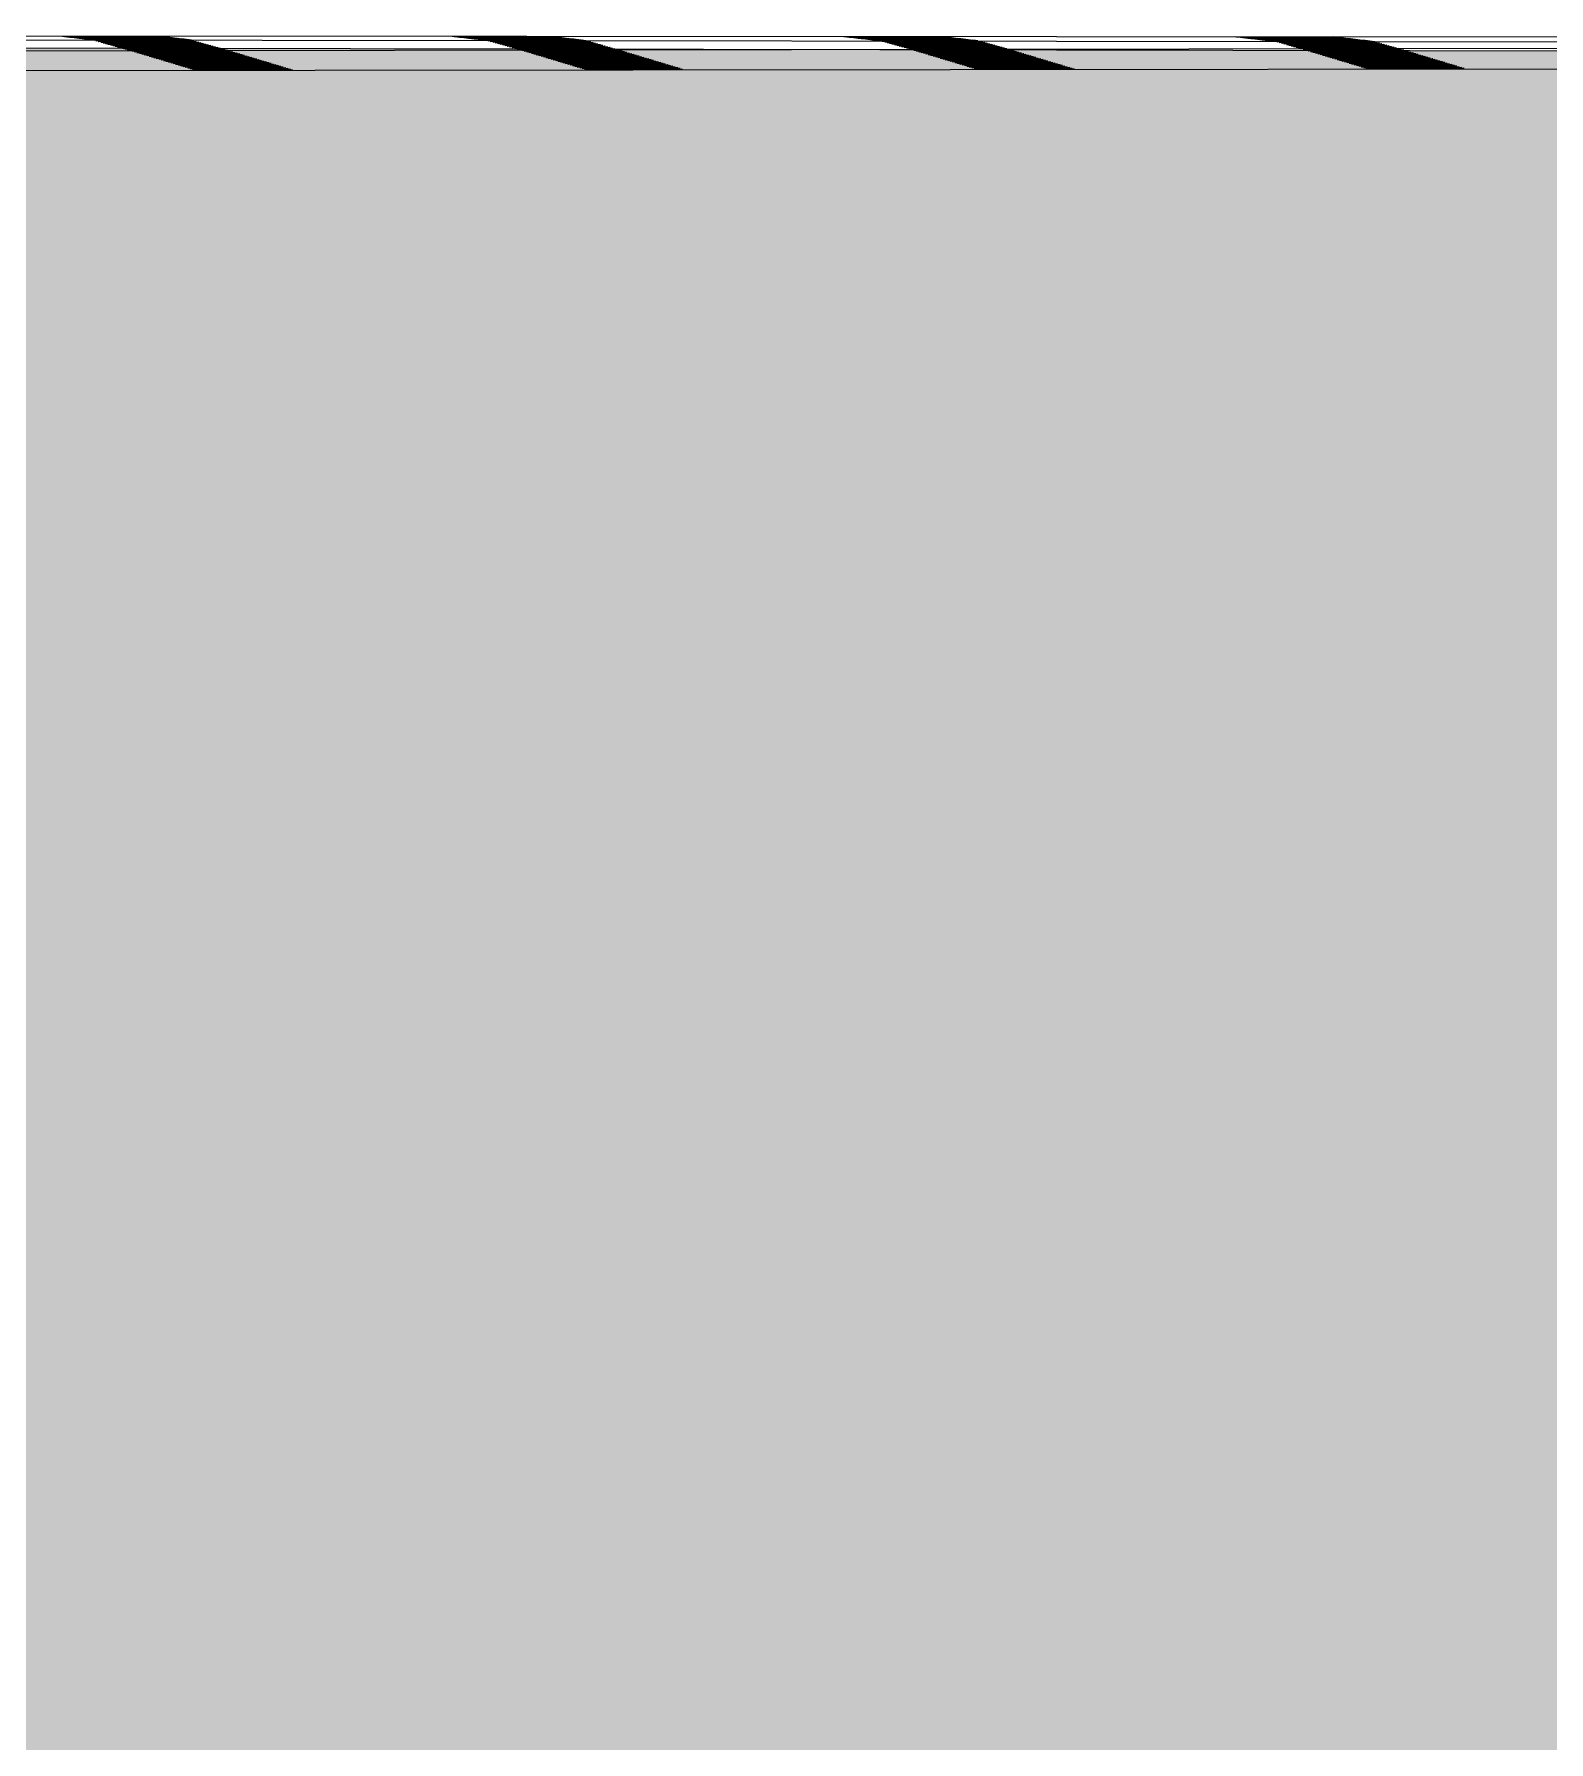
# Model space of a CAD drawing. Header units: millimetres. Extents: x -280990 to -136866, y -15139 to 7194.
# Drawn here: x -170510 to -169348, y -295 to 1016 of the extents above; entities that cross this region are included whole.
import ezdxf

# ---------------------------------------------------------------- set-up
doc = ezdxf.new("R2010")
doc.units = ezdxf.units.MM
doc.header["$MEASUREMENT"] = 0
doc.layers.add('New_2D Drafting - General_Pen_No__1', color=7, linetype='Continuous', lineweight=13)
doc.layers.add('New_Site & Landscape - Terrain_Pen_No__1', color=7, linetype='Continuous', lineweight=13)
doc.layers.add('New_2D Drafting - General_Pen_No__61', color=7, linetype='Continuous', lineweight=20, true_color=0x6a6a6a)

msp = doc.modelspace()

# ---------------------------------------------------------------- hatches: boundary and pattern name
at = {"layer": 'New_2D Drafting - General_Pen_No__61', "linetype": 'Continuous', "lineweight": 20, "true_color": 0x6a6a6a}
h = msp.add_hatch(dxfattribs=at)
h.set_pattern_fill('Dashed_0003', color=251, style=0, pattern_type=2)
h.set_pattern_definition([(45, (544818.18, 1213.55), (-183.84776, 183.84776), [194.99999, -65]), (45, (544818.18, 1397.4), (-183.84776, 183.84776), [194.99999, -65])])
h.paths.add_polyline_path([(-175351.4119, -15138.6962), (-136866.4204, -15138.6962), (-136880.1435, 617.9985), (-140103.53, 790.1595), (-144752.4156, 795.3361), (-148659.4545, 793.5462), (-155902.5965, 1013.7076), (-157702.217, 993.5462), (-159022.8864, 993.5462), (-164626.0405, 993.5462), (-175321.6693, 1014.3891), (-175351.4118, -246.9237)])

# ---------------------------------------------------------------- linework, layer by layer
at = {"layer": 'New_2D Drafting - General_Pen_No__1', "color": 7, "linetype": 'Continuous', "lineweight": 13, "flags": 128}
msp.add_lwpolyline([(-175351.4119, -15138.6962), (-136866.4204, -15138.6962), (-136880.1435, 617.9985), (-140103.53, 790.1595), (-144752.4156, 795.3361), (-148659.4545, 793.5462), (-155902.5965, 1013.7076), (-157702.217, 993.5462), (-159022.8864, 993.5462), (-164626.0405, 993.5462), (-175321.6693, 1014.3891), (-175351.4118, -246.9237)], close=True, dxfattribs=at)
at = {"layer": 'New_Site & Landscape - Terrain_Pen_No__1', "color": 7, "linetype": 'Continuous', "lineweight": 13}
for p, q in [((-169233.1429, 1013.5503), (-173639.5847, 1015.85)), ((-173639.5847, 1015.85), (-167848.5602, 1007.85)), ((-170413.7544, 1014.0369), (-170488.9851, 1014.0889)), ((-170413.7544, 1014.0369), (-170488.5216, 1014.0357)), ((-170411.9002, 1013.8242), (-170487.1309, 1013.8761)), ((-170411.9002, 1013.8242), (-170486.6673, 1013.8229)), ((-170410.046, 1013.6114), (-170485.2767, 1013.6634)), ((-170410.046, 1013.6114), (-170484.8131, 1013.6102)), ((-170408.1918, 1013.3986), (-170483.4225, 1013.4506)), ((-170408.1918, 1013.3986), (-170482.9589, 1013.3974)), ((-170406.3375, 1013.1859), (-170481.5682, 1013.2378)), ((-170406.3375, 1013.1859), (-170481.1047, 1013.1846)), ((-170404.4833, 1012.9731), (-170479.714, 1013.025)), ((-170404.4833, 1012.9731), (-170479.2505, 1012.9718)), ((-170402.6291, 1012.7603), (-170477.8598, 1012.8123)), ((-170402.6291, 1012.7603), (-170477.3962, 1012.7591)), ((-170400.7749, 1012.5475), (-170476.0056, 1012.5995)), ((-170400.7749, 1012.5475), (-170475.542, 1012.5463)), ((-170398.9207, 1012.3348), (-170474.1514, 1012.3867)), ((-170398.9207, 1012.3348), (-170473.6878, 1012.3335)), ((-170397.0665, 1012.122), (-170472.2972, 1012.174)), ((-170397.0665, 1012.122), (-170471.8336, 1012.1208)), ((-170395.2122, 1011.9092), (-170470.4429, 1011.9612)), ((-170395.2122, 1011.9092), (-170469.9794, 1011.908)), ((-170393.358, 1011.6965), (-170468.5887, 1011.7484)), ((-170393.358, 1011.6965), (-170468.1252, 1011.6952)), ((-170391.5038, 1011.4837), (-170466.7345, 1011.5356)), ((-170391.5038, 1011.4837), (-170466.2709, 1011.4824)), ((-170389.6496, 1011.1386), (-170464.8803, 1011.1137)), ((-170389.6496, 1011.1386), (-170464.4167, 1010.9828)), ((-170387.7954, 1010.6151), (-170463.0261, 1010.5902)), ((-170387.7954, 1010.6151), (-170462.5625, 1010.4593)), ((-170385.9411, 1010.0915), (-170461.1718, 1010.0666)), ((-170385.9411, 1010.0915), (-170460.7083, 1009.9358)), ((-170384.0869, 1009.568), (-170459.3176, 1009.5431)), ((-170384.0869, 1009.568), (-170458.8541, 1009.4122)), ((-170413.7544, 1014.0369), (-170414.218, 1014.0901)), ((-170411.9002, 1013.8242), (-170412.3637, 1013.8774)), ((-170410.046, 1013.6114), (-170410.5095, 1013.6646)), ((-170408.1918, 1013.3986), (-170408.6553, 1013.4518)), ((-170406.3375, 1013.1859), (-170406.8011, 1013.2391)), ((-170404.4833, 1012.9731), (-170404.9469, 1013.0263)), ((-170402.6291, 1012.7603), (-170403.0927, 1012.8135)), ((-170400.7749, 1012.5475), (-170401.2384, 1012.6007)), ((-170398.9207, 1012.3348), (-170399.3842, 1012.388)), ((-170397.0665, 1012.122), (-170397.53, 1012.1752)), ((-170395.2122, 1011.9092), (-170395.6758, 1011.9624)), ((-170393.358, 1011.6965), (-170393.8216, 1011.7497)), ((-170391.5038, 1011.4837), (-170391.9674, 1011.5369)), ((-170389.6496, 1011.1386), (-170390.1131, 1011.2695)), ((-170387.7954, 1010.6151), (-170388.2589, 1010.7459)), ((-170385.9411, 1010.0915), (-170386.4047, 1010.2224)), ((-170384.0869, 1009.568), (-170384.5505, 1009.6989)), ((-170173.0656, 1014.0409), (-170189.453, 1014.0407)), ((-170112.8316, 1013.8291), (-170188.0623, 1013.8811)), ((-170112.8316, 1013.8291), (-170187.5987, 1013.8279)), ((-170110.9774, 1013.6164), (-170186.2081, 1013.6683)), ((-170110.9774, 1013.6164), (-170185.7445, 1013.6151)), ((-170109.1232, 1013.4036), (-170184.3539, 1013.4555)), ((-170109.1232, 1013.4036), (-170183.8903, 1013.4024)), ((-170107.2689, 1013.1908), (-170182.4996, 1013.2428)), ((-170107.2689, 1013.1908), (-170182.0361, 1013.1896)), ((-170105.4147, 1012.978), (-170180.6454, 1013.03)), ((-170105.4147, 1012.978), (-170180.1819, 1012.9768)), ((-170103.5605, 1012.7653), (-170178.7912, 1012.8172)), ((-170103.5605, 1012.7653), (-170178.3277, 1012.764)), ((-170101.7063, 1012.5525), (-170176.937, 1012.6045)), ((-170101.7063, 1012.5525), (-170176.4734, 1012.5513)), ((-170099.8521, 1012.3397), (-170175.0828, 1012.3917)), ((-170099.8521, 1012.3397), (-170174.6192, 1012.3385)), ((-170097.9979, 1012.127), (-170173.2286, 1012.1789)), ((-170097.9979, 1012.127), (-170172.765, 1012.1257)), ((-170096.1436, 1011.9142), (-170171.3743, 1011.9661)), ((-170096.1436, 1011.9142), (-170170.9108, 1011.9129)), ((-170094.2894, 1011.7014), (-170169.5201, 1011.7534)), ((-170094.2894, 1011.7014), (-170169.0566, 1011.7002)), ((-170092.4352, 1011.4886), (-170167.6659, 1011.5406)), ((-170092.4352, 1011.4886), (-170167.2023, 1011.4874)), ((-170090.581, 1011.2759), (-170165.8117, 1011.3278)), ((-170090.581, 1011.2759), (-170165.3481, 1011.2746)), ((-170088.7268, 1011.0631), (-170163.9575, 1011.1151)), ((-170088.7268, 1011.0631), (-170163.4939, 1011.0619)), ((-170086.8725, 1010.7146), (-170162.1033, 1010.6897)), ((-170086.8726, 1010.7146), (-170161.6397, 1010.5588)), ((-170085.0183, 1010.1911), (-170160.249, 1010.1662)), ((-170085.0183, 1010.1911), (-170159.7855, 1010.0353)), ((-170083.1641, 1009.6675), (-170158.3948, 1009.6426)), ((-170083.1641, 1009.6675), (-170157.9313, 1009.5118)), ((-170112.8316, 1013.8291), (-170113.2951, 1013.8823)), ((-170110.9774, 1013.6164), (-170111.4409, 1013.6696)), ((-170109.1232, 1013.4036), (-170109.5867, 1013.4568)), ((-170107.2689, 1013.1908), (-170107.7325, 1013.244)), ((-170105.4147, 1012.978), (-170105.8783, 1013.0312)), ((-170103.5605, 1012.7653), (-170104.0241, 1012.8185)), ((-170101.7063, 1012.5525), (-170102.1698, 1012.6057)), ((-170099.8521, 1012.3397), (-170100.3156, 1012.3929)), ((-170097.9979, 1012.127), (-170098.4614, 1012.1802)), ((-170096.1436, 1011.9142), (-170096.6072, 1011.9674)), ((-170094.2894, 1011.7014), (-170094.753, 1011.7546)), ((-170092.4352, 1011.4886), (-170092.8988, 1011.5418)), ((-170090.581, 1011.2759), (-170091.0445, 1011.3291)), ((-170088.7268, 1011.0631), (-170089.1903, 1011.1163)), ((-170086.8725, 1010.7146), (-170087.3361, 1010.8455)), ((-170085.0183, 1010.1911), (-170085.4819, 1010.3219)), ((-170083.1641, 1009.6675), (-170083.6277, 1009.7984)), ((-170081.3099, 1009.144), (-170081.7734, 1009.2749)), ((-169813.763, 1013.8341), (-169888.9937, 1013.886)), ((-169813.763, 1013.8341), (-169888.5302, 1013.8329)), ((-169811.9088, 1013.6213), (-169887.1395, 1013.6733)), ((-169811.9088, 1013.6213), (-169886.6759, 1013.6201)), ((-169810.0546, 1013.4086), (-169885.2853, 1013.4605)), ((-169810.0546, 1013.4086), (-169884.8217, 1013.4073)), ((-169808.2004, 1013.1958), (-169883.4311, 1013.2477)), ((-169808.2003, 1013.1958), (-169882.9675, 1013.1945)), ((-169806.3461, 1012.983), (-169881.5768, 1013.035)), ((-169806.3461, 1012.983), (-169881.1133, 1012.9818)), ((-169804.4919, 1012.7702), (-169879.7226, 1012.8222)), ((-169804.4919, 1012.7702), (-169879.2591, 1012.769)), ((-169802.6377, 1012.5575), (-169877.8684, 1012.6094)), ((-169802.6377, 1012.5575), (-169877.4048, 1012.5562)), ((-169800.7835, 1012.3447), (-169876.0142, 1012.3966)), ((-169800.7835, 1012.3447), (-169875.5506, 1012.3435)), ((-169798.9293, 1012.1319), (-169874.16, 1012.1839)), ((-169798.9293, 1012.1319), (-169873.6964, 1012.1307)), ((-169797.075, 1011.9191), (-169872.3057, 1011.9711)), ((-169797.075, 1011.9191), (-169871.8422, 1011.9179)), ((-169795.2208, 1011.7064), (-169870.4515, 1011.7583)), ((-169795.2208, 1011.7064), (-169869.988, 1011.7051)), ((-169793.3666, 1011.4936), (-169868.5973, 1011.5456)), ((-169793.3666, 1011.4936), (-169868.1338, 1011.4924)), ((-169791.5124, 1011.2808), (-169866.7431, 1011.3328)), ((-169791.5124, 1011.2808), (-169866.2795, 1011.2796)), ((-169789.6582, 1011.0681), (-169864.8889, 1011.12)), ((-169789.6582, 1011.0681), (-169864.4253, 1011.0668)), ((-169787.804, 1010.8553), (-169863.0347, 1010.9072)), ((-169787.804, 1010.8553), (-169862.5711, 1010.854)), ((-169785.9497, 1010.6425), (-169861.1804, 1010.6945)), ((-169785.9497, 1010.6425), (-169860.7169, 1010.6413)), ((-169784.0955, 1010.2906), (-169859.3262, 1010.2657)), ((-169784.0955, 1010.2906), (-169858.8627, 1010.1348)), ((-169782.2413, 1009.767), (-169857.472, 1009.7422)), ((-169782.2413, 1009.767), (-169857.0084, 1009.6113)), ((-169780.3871, 1009.2435), (-169855.6178, 1009.2186)), ((-169780.3871, 1009.2435), (-169855.1542, 1009.0877)), ((-169813.763, 1013.8341), (-169813.9323, 1013.8535)), ((-169811.9088, 1013.6213), (-169812.3723, 1013.6745)), ((-169810.0546, 1013.4086), (-169810.5181, 1013.4617)), ((-169808.2004, 1013.1958), (-169808.6639, 1013.249)), ((-169806.3461, 1012.983), (-169806.8097, 1013.0362)), ((-169804.4919, 1012.7702), (-169804.9555, 1012.8234)), ((-169802.6377, 1012.5575), (-169803.1013, 1012.6107)), ((-169800.7835, 1012.3447), (-169801.247, 1012.3979)), ((-169798.9293, 1012.1319), (-169799.3928, 1012.1851)), ((-169797.075, 1011.9191), (-169797.5386, 1011.9723)), ((-169795.2208, 1011.7064), (-169795.6844, 1011.7596)), ((-169793.3666, 1011.4936), (-169793.8302, 1011.5468)), ((-169791.5124, 1011.2808), (-169791.9759, 1011.334)), ((-169789.6582, 1011.0681), (-169790.1217, 1011.1213)), ((-169787.804, 1010.8553), (-169788.2675, 1010.9085)), ((-169785.9497, 1010.6425), (-169786.4133, 1010.6957)), ((-169784.0955, 1010.2906), (-169784.5591, 1010.4215)), ((-169782.2413, 1009.767), (-169782.7049, 1009.8979)), ((-169780.3871, 1009.2435), (-169780.8506, 1009.3744)), ((-169512.8402, 1013.6263), (-169588.0709, 1013.6782)), ((-169512.8402, 1013.6263), (-169587.6073, 1013.625)), ((-169510.986, 1013.4135), (-169586.2167, 1013.4655)), ((-169510.986, 1013.4135), (-169585.7531, 1013.4123)), ((-169509.1318, 1013.2007), (-169584.3625, 1013.2527)), ((-169509.1318, 1013.2007), (-169583.8989, 1013.1995)), ((-169507.2775, 1012.988), (-169582.5082, 1013.0399)), ((-169507.2775, 1012.988), (-169582.0447, 1012.9867)), ((-169505.4233, 1012.7752), (-169580.654, 1012.8271)), ((-169505.4233, 1012.7752), (-169580.1905, 1012.774)), ((-169503.5691, 1012.5624), (-169578.7998, 1012.6144)), ((-169503.5691, 1012.5624), (-169578.3363, 1012.5612)), ((-169501.7149, 1012.3497), (-169576.9456, 1012.4016)), ((-169501.7149, 1012.3497), (-169576.482, 1012.3484)), ((-169499.8607, 1012.1369), (-169575.0914, 1012.1888)), ((-169499.8607, 1012.1369), (-169574.6278, 1012.1356)), ((-169498.0065, 1011.9241), (-169573.2372, 1011.9761)), ((-169498.0064, 1011.9241), (-169572.7736, 1011.9229)), ((-169496.1522, 1011.7113), (-169571.3829, 1011.7633)), ((-169496.1522, 1011.7113), (-169570.9194, 1011.7101)), ((-169494.298, 1011.4986), (-169569.5287, 1011.5505)), ((-169494.298, 1011.4986), (-169569.0652, 1011.4973)), ((-169492.4438, 1011.2858), (-169567.6745, 1011.3377)), ((-169492.4438, 1011.2858), (-169567.2109, 1011.2846)), ((-169490.5896, 1011.073), (-169565.8203, 1011.125)), ((-169490.5896, 1011.073), (-169565.3567, 1011.0718)), ((-169488.7354, 1010.8602), (-169563.9661, 1010.9122)), ((-169488.7354, 1010.8602), (-169563.5025, 1010.859)), ((-169486.8811, 1010.6475), (-169562.1118, 1010.6994)), ((-169486.8811, 1010.6475), (-169561.6483, 1010.6462)), ((-169485.0269, 1010.4347), (-169560.2576, 1010.4867)), ((-169485.0269, 1010.4347), (-169559.7941, 1010.4335)), ((-169483.1727, 1010.2219), (-169558.4034, 1010.2739)), ((-169483.1727, 1010.2219), (-169557.9399, 1010.2207)), ((-169481.3185, 1009.8666), (-169556.5492, 1009.8417)), ((-169481.3185, 1009.8666), (-169556.0856, 1009.7108)), ((-169479.4643, 1009.343), (-169554.695, 1009.3182)), ((-169479.4643, 1009.343), (-169554.2314, 1009.1873)), ((-169512.8402, 1013.6263), (-169513.3037, 1013.6795)), ((-169510.986, 1013.4135), (-169511.4495, 1013.4667)), ((-169509.1318, 1013.2007), (-169509.5953, 1013.2539)), ((-169507.2775, 1012.988), (-169507.7411, 1013.0412)), ((-169505.4233, 1012.7752), (-169505.8869, 1012.8284)), ((-169503.5691, 1012.5624), (-169504.0327, 1012.6156)), ((-169501.7149, 1012.3497), (-169502.1784, 1012.4028)), ((-169499.8607, 1012.1369), (-169500.3242, 1012.1901)), ((-169498.0064, 1011.9241), (-169498.47, 1011.9773)), ((-169496.1522, 1011.7113), (-169496.6158, 1011.7645)), ((-169494.298, 1011.4986), (-169494.7616, 1011.5518)), ((-169492.4438, 1011.2858), (-169492.9073, 1011.339)), ((-169490.5896, 1011.073), (-169491.0531, 1011.1262)), ((-169488.7354, 1010.8602), (-169489.1989, 1010.9134)), ((-169486.8811, 1010.6475), (-169487.3447, 1010.7007)), ((-169485.0269, 1010.4347), (-169485.4905, 1010.4879)), ((-169483.1727, 1010.2219), (-169483.6363, 1010.2751)), ((-169481.3185, 1009.8666), (-169481.782, 1009.9975)), ((-169479.4643, 1009.343), (-169479.9278, 1009.4739)), ((-175338.4659, 994.3371), (-167848.5602, 1007.85)), ((-170382.2327, 1009.0445), (-170457.4634, 1009.0196)), ((-170382.2327, 1009.0445), (-170456.9999, 1008.8887)), ((-170380.3785, 1008.5209), (-170455.6092, 1008.496)), ((-170380.3785, 1008.5209), (-170455.1456, 1008.3652)), ((-170378.5243, 1007.9974), (-170453.755, 1007.9725)), ((-170378.5243, 1007.9974), (-170453.2914, 1007.8416)), ((-170376.6701, 1007.4739), (-170451.9008, 1007.449)), ((-170376.6701, 1007.4739), (-170451.4372, 1007.3181)), ((-170374.8158, 1006.9503), (-170450.0465, 1006.9254)), ((-170374.8158, 1006.9503), (-170449.583, 1006.7946)), ((-170372.9616, 1006.4268), (-170448.1923, 1006.4019)), ((-170372.9616, 1006.4268), (-170447.7288, 1006.271)), ((-170371.1074, 1005.9033), (-170446.3381, 1005.8784)), ((-170371.1074, 1005.9033), (-170445.8746, 1005.7475)), ((-170369.2532, 1005.3797), (-170444.4839, 1005.3548)), ((-170369.2532, 1005.3797), (-170444.0203, 1005.224)), ((-170367.399, 1004.8562), (-170442.6297, 1004.8313)), ((-170367.399, 1004.8562), (-170442.1661, 1004.7004)), ((-170365.5447, 1004.3327), (-170440.7754, 1004.3078)), ((-170365.5447, 1004.3327), (-170440.3119, 1004.1769)), ((-170363.6905, 1003.8091), (-170438.9212, 1003.7842)), ((-170363.6905, 1003.8091), (-170438.4577, 1003.6534)), ((-170382.2042, 1003.2788), (-170437.067, 1003.2607)), ((-170361.8363, 1003.2836), (-170436.6035, 1003.1264)), ((-170359.9821, 1002.7247), (-170435.2128, 1002.7072)), ((-170359.9821, 1002.7247), (-170434.7492, 1002.5675)), ((-170358.1279, 1002.1658), (-170433.3586, 1002.1484)), ((-170358.1279, 1002.1658), (-170432.895, 1002.0086)), ((-170356.2737, 1001.6069), (-170431.5044, 1001.5895)), ((-170356.2737, 1001.6069), (-170431.0408, 1001.4497)), ((-170354.4194, 1001.048), (-170429.6501, 1001.0306)), ((-170354.4194, 1001.048), (-170429.1866, 1000.8909)), ((-170352.5652, 1000.4891), (-170427.7959, 1000.4717)), ((-170352.5652, 1000.4891), (-170427.3324, 1000.332)), ((-170350.711, 999.9303), (-170425.9417, 999.9128)), ((-170350.711, 999.9303), (-170425.4782, 999.7731)), ((-170348.8568, 999.3714), (-170424.0875, 999.3539)), ((-170348.8568, 999.3714), (-170423.6239, 999.2142)), ((-170347.0026, 998.8125), (-170422.2333, 998.795)), ((-170347.0026, 998.8125), (-170421.7697, 998.6553)), ((-170345.1484, 998.2536), (-170420.3791, 998.2362)), ((-170345.1484, 998.2536), (-170419.9155, 998.0964)), ((-170343.2941, 997.6947), (-170418.5248, 997.6773)), ((-170343.2941, 997.6947), (-170418.0613, 997.5376)), ((-170341.4399, 997.1358), (-170416.6706, 997.1184)), ((-170341.4399, 997.1358), (-170416.2071, 996.9787)), ((-170339.5857, 996.577), (-170414.8164, 996.5595)), ((-170339.5857, 996.577), (-170414.3528, 996.4198)), ((-170382.2327, 1009.0445), (-170382.6963, 1009.1753)), ((-170361.8363, 1003.2836), (-170382.2547, 1003.2788)), ((-170380.3785, 1008.5209), (-170380.842, 1008.6518)), ((-170378.5243, 1007.9974), (-170378.9878, 1008.1283)), ((-170376.6701, 1007.4739), (-170377.1336, 1007.6047)), ((-170374.8158, 1006.9503), (-170375.2794, 1007.0812)), ((-170372.9616, 1006.4268), (-170373.4252, 1006.5577)), ((-170371.1074, 1005.9033), (-170371.571, 1006.0341)), ((-170369.2532, 1005.3797), (-170369.7167, 1005.5106)), ((-170367.399, 1004.8562), (-170367.8625, 1004.9871)), ((-170365.5447, 1004.3327), (-170366.0083, 1004.4635)), ((-170363.6905, 1003.8091), (-170364.1541, 1003.94)), ((-170361.9419, 1003.3154), (-170362.2999, 1003.4165)), ((-170361.8363, 1003.2836), (-170361.9422, 1003.3155)), ((-170359.9821, 1002.7247), (-170360.4457, 1002.8644)), ((-170358.1279, 1002.1658), (-170358.5914, 1002.3055)), ((-170356.2737, 1001.6069), (-170356.7372, 1001.7466)), ((-170354.4194, 1001.048), (-170354.883, 1001.1877)), ((-170352.5652, 1000.4891), (-170353.0288, 1000.6289)), ((-170350.711, 999.9303), (-170351.1746, 1000.07)), ((-170348.8568, 999.3714), (-170349.3203, 999.5111)), ((-170347.0026, 998.8125), (-170347.4661, 998.9522)), ((-170345.1484, 998.2536), (-170345.6119, 998.3933)), ((-170343.2941, 997.6947), (-170343.7577, 997.8344)), ((-170341.4399, 997.1358), (-170341.9035, 997.2756)), ((-170339.5857, 996.577), (-170340.0493, 996.7167)), ((-170337.7315, 996.0181), (-170338.195, 996.1578)), ((-170081.3099, 1009.144), (-170156.5406, 1009.1191)), ((-170081.3099, 1009.144), (-170156.077, 1008.9882)), ((-170079.4557, 1008.6205), (-170154.6864, 1008.5956)), ((-170079.4557, 1008.6205), (-170154.2228, 1008.4647)), ((-170077.6015, 1008.0969), (-170152.8322, 1008.072)), ((-170077.6015, 1008.0969), (-170152.3686, 1007.9412)), ((-170075.7472, 1007.5734), (-170150.9779, 1007.5485)), ((-170075.7472, 1007.5734), (-170150.5144, 1007.4176)), ((-170073.893, 1007.0499), (-170149.1237, 1007.025)), ((-170073.893, 1007.0499), (-170148.6602, 1006.8941)), ((-170072.0388, 1006.5263), (-170147.2695, 1006.5014)), ((-170072.0388, 1006.5263), (-170146.806, 1006.3706)), ((-170070.1846, 1006.0028), (-170145.4153, 1005.9779)), ((-170070.1846, 1006.0028), (-170144.9517, 1005.847)), ((-170068.3304, 1005.4792), (-170143.5611, 1005.4544)), ((-170068.3304, 1005.4792), (-170143.0975, 1005.3235)), ((-170066.4762, 1004.9557), (-170141.7069, 1004.9308)), ((-170066.4762, 1004.9557), (-170141.2433, 1004.7999)), ((-170064.6219, 1004.4322), (-170139.8526, 1004.4073)), ((-170064.6219, 1004.4322), (-170139.3891, 1004.2764)), ((-170062.7677, 1003.9086), (-170137.9984, 1003.8838)), ((-170062.7677, 1003.9086), (-170137.5349, 1003.7529)), ((-170060.9135, 1003.3533), (-170136.1442, 1003.3359)), ((-170060.9135, 1003.3533), (-170135.6807, 1003.1962)), ((-170059.0593, 1002.7945), (-170134.29, 1002.777)), ((-170059.0593, 1002.7945), (-170133.8264, 1002.6373)), ((-170057.2051, 1002.2356), (-170132.4358, 1002.2181)), ((-170057.2051, 1002.2356), (-170131.9722, 1002.0784)), ((-170055.3508, 1001.6767), (-170130.5816, 1001.6592)), ((-170055.3508, 1001.6767), (-170130.118, 1001.5195)), ((-170053.4966, 1001.1178), (-170128.7273, 1001.1004)), ((-170053.4966, 1001.1178), (-170128.2638, 1000.9606)), ((-170051.6424, 1000.5589), (-170126.8731, 1000.5415)), ((-170051.6424, 1000.5589), (-170126.4096, 1000.4018)), ((-170049.7882, 1000), (-170125.0189, 999.9826)), ((-170049.7882, 1000), (-170124.5553, 999.8429)), ((-170047.934, 999.4412), (-170123.1647, 999.4237)), ((-170047.934, 999.4412), (-170122.7011, 999.284)), ((-170046.0798, 998.8823), (-170121.3105, 998.8648)), ((-170046.0798, 998.8823), (-170120.8469, 998.7251)), ((-170044.2255, 998.3234), (-170119.4562, 998.3059)), ((-170044.2255, 998.3234), (-170118.9927, 998.1662)), ((-170042.3713, 997.7645), (-170117.602, 997.7471)), ((-170042.3713, 997.7645), (-170117.1385, 997.6073)), ((-170040.5171, 997.2056), (-170115.7478, 997.1882)), ((-170040.5171, 997.2056), (-170115.2843, 997.0484)), ((-170038.6629, 996.6467), (-170113.8936, 996.6293)), ((-170038.6629, 996.6467), (-170113.43, 996.4896)), ((-170079.4557, 1008.6205), (-170079.9192, 1008.7513)), ((-170077.6015, 1008.0969), (-170078.065, 1008.2278)), ((-170075.7472, 1007.5734), (-170076.2108, 1007.7043)), ((-170073.893, 1007.0499), (-170074.3566, 1007.1807)), ((-170072.0388, 1006.5263), (-170072.5024, 1006.6572)), ((-170070.1846, 1006.0028), (-170070.6481, 1006.1337)), ((-170068.3304, 1005.4792), (-170068.7939, 1005.6101)), ((-170066.4762, 1004.9557), (-170066.9397, 1005.0866)), ((-170064.6219, 1004.4322), (-170065.0855, 1004.5631)), ((-170062.7677, 1003.9086), (-170063.2313, 1004.0395)), ((-170060.9135, 1003.3533), (-170061.3771, 1003.4931)), ((-170059.0593, 1002.7945), (-170059.5228, 1002.9342)), ((-170057.2051, 1002.2356), (-170057.6686, 1002.3753)), ((-170055.3508, 1001.6767), (-170055.8144, 1001.8164)), ((-170053.4966, 1001.1178), (-170053.9602, 1001.2575)), ((-170051.6424, 1000.5589), (-170052.106, 1000.6986)), ((-170049.7882, 1000), (-170050.2517, 1000.1398)), ((-170047.934, 999.4412), (-170048.3975, 999.5809)), ((-170046.0798, 998.8823), (-170046.5433, 999.022)), ((-170044.2255, 998.3234), (-170044.6891, 998.4631)), ((-170042.3713, 997.7645), (-170042.8349, 997.9042)), ((-170040.5171, 997.2056), (-170040.9807, 997.3453)), ((-170038.6629, 996.6467), (-170039.1264, 996.7865)), ((-170036.8087, 996.0878), (-170037.2722, 996.2276)), ((-169778.5329, 1008.72), (-169853.7636, 1008.6951)), ((-169778.5329, 1008.72), (-169853.3, 1008.5642)), ((-169776.6787, 1008.1964), (-169851.9094, 1008.1716)), ((-169776.6787, 1008.1964), (-169851.4458, 1008.0407)), ((-169774.8244, 1007.6729), (-169850.0551, 1007.648)), ((-169774.8244, 1007.6729), (-169849.5916, 1007.5171)), ((-169772.9702, 1007.1494), (-169848.2009, 1007.1245)), ((-169772.9702, 1007.1494), (-169847.7374, 1006.9936)), ((-169771.116, 1006.6258), (-169846.3467, 1006.601)), ((-169771.116, 1006.6258), (-169845.8831, 1006.4701)), ((-169769.2618, 1006.1023), (-169844.4925, 1006.0774)), ((-169769.2618, 1006.1023), (-169844.0289, 1005.9465)), ((-169767.4076, 1005.5788), (-169842.6383, 1005.5539)), ((-169767.4076, 1005.5788), (-169842.1747, 1005.423)), ((-169765.5533, 1005.0552), (-169840.784, 1005.0304)), ((-169765.5533, 1005.0552), (-169840.3205, 1004.8995)), ((-169763.6991, 1004.5317), (-169838.9298, 1004.5068)), ((-169763.6991, 1004.5317), (-169838.4663, 1004.3759)), ((-169761.8449, 1003.982), (-169837.0756, 1003.9646)), ((-169761.8449, 1003.982), (-169836.6121, 1003.8248)), ((-169759.9907, 1003.4231), (-169835.2214, 1003.4057)), ((-169759.9907, 1003.4231), (-169834.7578, 1003.266)), ((-169758.1365, 1002.8642), (-169833.3672, 1002.8468)), ((-169758.1365, 1002.8642), (-169832.9036, 1002.7071)), ((-169756.2823, 1002.3054), (-169831.513, 1002.2879)), ((-169756.2823, 1002.3054), (-169831.0494, 1002.1482)), ((-169754.428, 1001.7465), (-169829.6587, 1001.729)), ((-169754.428, 1001.7465), (-169829.1952, 1001.5893)), ((-169752.5738, 1001.1876), (-169827.8045, 1001.1701)), ((-169752.5738, 1001.1876), (-169827.341, 1001.0304)), ((-169750.7196, 1000.6287), (-169825.9503, 1000.6113)), ((-169750.7196, 1000.6287), (-169825.4868, 1000.4715)), ((-169748.8654, 1000.0698), (-169824.0961, 1000.0524)), ((-169748.8654, 1000.0698), (-169823.6325, 999.9127)), ((-169747.0112, 999.5109), (-169822.2419, 999.4935)), ((-169747.0112, 999.5109), (-169821.7783, 999.3538)), ((-169745.1569, 998.952), (-169820.3876, 998.9346)), ((-169745.1569, 998.952), (-169819.9241, 998.7949)), ((-169743.3027, 998.3932), (-169818.5334, 998.3757)), ((-169743.3027, 998.3932), (-169818.0699, 998.236)), ((-169741.4485, 997.8343), (-169816.6792, 997.8168)), ((-169741.4485, 997.8343), (-169816.2157, 997.6771)), ((-169739.5943, 997.2754), (-169814.825, 997.258)), ((-169739.5943, 997.2754), (-169814.3614, 997.1182)), ((-169737.7401, 996.7165), (-169812.9708, 996.6991)), ((-169737.7401, 996.7165), (-169812.5072, 996.5593)), ((-169735.8859, 996.1576), (-169811.1166, 996.1402)), ((-169735.8859, 996.1576), (-169810.653, 996.0005)), ((-169778.5329, 1008.72), (-169778.9964, 1008.8509)), ((-169776.6787, 1008.1964), (-169777.1422, 1008.3273)), ((-169774.8244, 1007.6729), (-169775.288, 1007.8038)), ((-169772.9702, 1007.1494), (-169773.4338, 1007.2803)), ((-169771.116, 1006.6258), (-169771.5796, 1006.7567)), ((-169769.2618, 1006.1023), (-169769.7253, 1006.2332)), ((-169767.4076, 1005.5788), (-169767.8711, 1005.7097)), ((-169765.5533, 1005.0552), (-169766.0169, 1005.1861)), ((-169763.6991, 1004.5317), (-169764.1627, 1004.6626)), ((-169761.8449, 1003.982), (-169762.3085, 1004.1217)), ((-169759.9907, 1003.4231), (-169760.4542, 1003.5628)), ((-169758.1365, 1002.8642), (-169758.6, 1003.004)), ((-169756.2823, 1002.3054), (-169756.7458, 1002.4451)), ((-169754.428, 1001.7465), (-169754.8916, 1001.8862)), ((-169752.5738, 1001.1876), (-169753.0374, 1001.3273)), ((-169750.7196, 1000.6287), (-169751.1832, 1000.7684)), ((-169748.8654, 1000.0698), (-169749.3289, 1000.2095)), ((-169747.0112, 999.5109), (-169747.4747, 999.6507)), ((-169745.1569, 998.952), (-169745.6205, 999.0918)), ((-169743.3027, 998.3932), (-169743.7663, 998.5329)), ((-169741.4485, 997.8343), (-169741.9121, 997.974)), ((-169739.5943, 997.2754), (-169740.0579, 997.4151)), ((-169737.7401, 996.7165), (-169738.2036, 996.8562)), ((-169735.8859, 996.1576), (-169736.3494, 996.2973)), ((-169477.6101, 1008.8195), (-169552.8408, 1008.7946)), ((-169477.6101, 1008.8195), (-169552.3772, 1008.6637)), ((-169475.7558, 1008.296), (-169550.9865, 1008.2711)), ((-169475.7558, 1008.296), (-169550.523, 1008.1402)), ((-169473.9016, 1007.7724), (-169549.1323, 1007.7476)), ((-169473.9016, 1007.7724), (-169548.6688, 1007.6167)), ((-169472.0474, 1007.2489), (-169547.2781, 1007.224)), ((-169472.0474, 1007.2489), (-169546.8145, 1007.0931)), ((-169470.1932, 1006.7254), (-169545.4239, 1006.7005)), ((-169470.1932, 1006.7254), (-169544.9603, 1006.5696)), ((-169468.339, 1006.2018), (-169543.5697, 1006.177)), ((-169468.339, 1006.2018), (-169543.1061, 1006.0461)), ((-169466.4847, 1005.6783), (-169541.7155, 1005.6534)), ((-169466.4848, 1005.6783), (-169541.2519, 1005.5225)), ((-169464.6305, 1005.1548), (-169539.8612, 1005.1299)), ((-169464.6305, 1005.1548), (-169539.3977, 1004.999)), ((-169462.7763, 1004.6107), (-169538.007, 1004.5932)), ((-169462.7763, 1004.6107), (-169537.5435, 1004.4535)), ((-169460.9221, 1004.0518), (-169536.1528, 1004.0343)), ((-169460.9221, 1004.0518), (-169535.6892, 1003.8946)), ((-169459.0679, 1003.4929), (-169534.2986, 1003.4755)), ((-169459.0679, 1003.4929), (-169533.835, 1003.3357)), ((-169457.2137, 1002.934), (-169532.4444, 1002.9166)), ((-169457.2137, 1002.934), (-169531.9808, 1002.7769)), ((-169455.3594, 1002.3751), (-169530.5901, 1002.3577)), ((-169455.3594, 1002.3751), (-169530.1266, 1002.218)), ((-169453.5052, 1001.8163), (-169528.7359, 1001.7988)), ((-169453.5052, 1001.8163), (-169528.2724, 1001.6591)), ((-169451.651, 1001.2574), (-169526.8817, 1001.2399)), ((-169451.651, 1001.2574), (-169526.4182, 1001.1002)), ((-169449.7968, 1000.6985), (-169525.0275, 1000.681)), ((-169449.7968, 1000.6985), (-169524.5639, 1000.5413)), ((-169447.9426, 1000.1396), (-169523.1733, 1000.1222)), ((-169447.9426, 1000.1396), (-169522.7097, 999.9824)), ((-169446.0884, 999.5807), (-169521.3191, 999.5633)), ((-169446.0884, 999.5807), (-169520.8555, 999.4235)), ((-169444.2341, 999.0218), (-169519.4648, 999.0044)), ((-169444.2341, 999.0218), (-169519.0013, 998.8647)), ((-169442.3799, 998.4629), (-169517.6106, 998.4455)), ((-169442.3799, 998.4629), (-169517.1471, 998.3058)), ((-169440.5257, 997.9041), (-169515.7564, 997.8866)), ((-169440.5257, 997.9041), (-169515.2929, 997.7469)), ((-169438.6715, 997.3452), (-169513.9022, 997.3277)), ((-169438.6715, 997.3452), (-169513.4386, 997.188)), ((-169436.8173, 996.7863), (-169512.048, 996.7688)), ((-169436.8173, 996.7863), (-169511.5844, 996.6291)), ((-169434.963, 996.2274), (-169510.1938, 996.21)), ((-169434.963, 996.2274), (-169509.7302, 996.0702)), ((-169477.6101, 1008.8195), (-169478.0736, 1008.9504)), ((-169475.7558, 1008.296), (-169476.2194, 1008.4269)), ((-169473.9016, 1007.7724), (-169474.3652, 1007.9033)), ((-169472.0474, 1007.2489), (-169472.511, 1007.3798)), ((-169470.1932, 1006.7254), (-169470.6567, 1006.8563)), ((-169468.339, 1006.2018), (-169468.8025, 1006.3327)), ((-169466.4847, 1005.6783), (-169466.9483, 1005.8092)), ((-169464.6305, 1005.1548), (-169465.0941, 1005.2857)), ((-169462.7763, 1004.6107), (-169463.2399, 1004.7504)), ((-169460.9221, 1004.0518), (-169461.3856, 1004.1915)), ((-169459.0679, 1003.4929), (-169459.5314, 1003.6326)), ((-169457.2137, 1002.934), (-169457.6772, 1003.0737)), ((-169455.3594, 1002.3751), (-169455.823, 1002.5149)), ((-169453.5052, 1001.8163), (-169453.9688, 1001.956)), ((-169451.651, 1001.2574), (-169452.1146, 1001.3971)), ((-169449.7968, 1000.6985), (-169450.2603, 1000.8382)), ((-169447.9426, 1000.1396), (-169448.4061, 1000.2793)), ((-169446.0884, 999.5807), (-169446.5519, 999.7204)), ((-169444.2341, 999.0218), (-169444.6977, 999.1615)), ((-169442.3799, 998.4629), (-169442.8435, 998.6027)), ((-169440.5257, 997.9041), (-169440.9893, 998.0438)), ((-169438.6715, 997.3452), (-169439.135, 997.4849)), ((-169436.8173, 996.7863), (-169437.2808, 996.926)), ((-169434.963, 996.2274), (-169435.4266, 996.3671)), ((-175338.4659, 982.4326), (-165546.3931, 993.5462)), ((-170337.7315, 996.0181), (-170412.9622, 996.0006)), ((-170337.7315, 996.0181), (-170412.4986, 995.8609)), ((-170335.8773, 995.4592), (-170411.108, 995.4417)), ((-170335.8773, 995.4592), (-170410.6444, 995.302)), ((-170334.023, 994.9003), (-170409.2538, 994.8829)), ((-170334.023, 994.9003), (-170408.7902, 994.7431)), ((-170332.1688, 994.3414), (-170407.3995, 994.324)), ((-170332.1688, 994.3414), (-170406.936, 994.1842)), ((-170330.3146, 993.7825), (-170405.5453, 993.7651)), ((-170330.3146, 993.7825), (-170405.0818, 993.6254)), ((-170328.4604, 993.2236), (-170403.6911, 993.2062)), ((-170328.4604, 993.2236), (-170403.2275, 993.0665)), ((-170326.6062, 992.6648), (-170401.8369, 992.6473)), ((-170326.6062, 992.6648), (-170401.3733, 992.5076)), ((-170324.752, 992.1059), (-170399.9827, 992.0884)), ((-170324.752, 992.1059), (-170399.5191, 991.9487)), ((-170322.8977, 991.547), (-170398.1284, 991.5295)), ((-170322.8977, 991.547), (-170397.6649, 991.3898)), ((-170321.0435, 990.9881), (-170396.2742, 990.9707)), ((-170321.0435, 990.9881), (-170395.8107, 990.8309)), ((-170319.1893, 990.4292), (-170394.42, 990.4118)), ((-170319.1893, 990.4292), (-170393.9565, 990.2721)), ((-170317.3351, 989.8703), (-170392.5658, 989.8529)), ((-170317.3351, 989.8703), (-170392.1022, 989.7132)), ((-170315.4809, 989.3115), (-170390.7116, 989.294)), ((-170315.4809, 989.3115), (-170390.248, 989.1543)), ((-170313.6266, 988.7526), (-170388.8574, 988.7351)), ((-170313.6266, 988.7526), (-170388.3938, 988.5954)), ((-170311.7724, 988.1937), (-170387.0031, 988.1762)), ((-170311.7724, 988.1937), (-170369.6179, 988.0721)), ((-170335.8773, 995.4592), (-170336.3408, 995.5989)), ((-170334.023, 994.9003), (-170334.4866, 995.04)), ((-170332.1688, 994.3414), (-170332.6324, 994.4811)), ((-170330.3146, 993.7825), (-170330.7782, 993.9223)), ((-170328.4604, 993.2236), (-170328.9239, 993.3634)), ((-170326.6062, 992.6648), (-170327.0697, 992.8045)), ((-170324.752, 992.1059), (-170325.2155, 992.2456)), ((-170322.8977, 991.547), (-170323.3613, 991.6867)), ((-170321.0435, 990.9881), (-170321.5071, 991.1278)), ((-170319.1893, 990.4292), (-170319.6529, 990.5689)), ((-170317.3351, 989.8703), (-170317.7986, 990.0101)), ((-170315.4809, 989.3115), (-170315.9444, 989.4512)), ((-170313.6267, 988.7526), (-170314.0902, 988.8923)), ((-170311.7724, 988.1937), (-170312.236, 988.3334)), ((-170036.8087, 996.0878), (-170112.0394, 996.0704)), ((-170036.8087, 996.0878), (-170111.5758, 995.9307)), ((-170034.9545, 995.529), (-170110.1852, 995.5115)), ((-170034.9545, 995.529), (-170109.7216, 995.3718)), ((-170033.1002, 994.9701), (-170108.3309, 994.9526)), ((-170033.1002, 994.9701), (-170107.8674, 994.8129)), ((-170031.246, 994.4112), (-170106.4767, 994.3937)), ((-170031.246, 994.4112), (-170106.0132, 994.254)), ((-170029.3918, 993.8523), (-170104.6225, 993.8349)), ((-170029.3918, 993.8523), (-170104.1589, 993.6951)), ((-170027.5376, 993.2934), (-170102.7683, 993.276)), ((-170027.5376, 993.2934), (-170102.3047, 993.1363)), ((-170025.6834, 992.7345), (-170100.9141, 992.7171)), ((-170025.6834, 992.7345), (-170100.4505, 992.5774)), ((-170023.8291, 992.1757), (-170099.0598, 992.1582)), ((-170023.8291, 992.1757), (-170098.5963, 992.0185)), ((-170021.9749, 991.6168), (-170097.2056, 991.5993)), ((-170021.9749, 991.6168), (-170096.7421, 991.4596)), ((-170020.1207, 991.0579), (-170095.3514, 991.0404)), ((-170020.1207, 991.0579), (-170094.8879, 990.9007)), ((-170018.2665, 990.499), (-170093.4972, 990.4816)), ((-170018.2665, 990.499), (-170093.0336, 990.3418)), ((-170016.4123, 989.9401), (-170091.643, 989.9227)), ((-170016.4123, 989.9401), (-170091.1794, 989.783)), ((-170014.5581, 989.3812), (-170089.7888, 989.3638)), ((-170014.5581, 989.3812), (-170089.3252, 989.2241)), ((-170012.7038, 988.8223), (-170087.9345, 988.8049)), ((-170012.7038, 988.8223), (-170087.471, 988.6652)), ((-170034.9544, 995.529), (-170035.418, 995.6687)), ((-170033.1002, 994.9701), (-170033.5638, 995.1098)), ((-170031.246, 994.4112), (-170031.7096, 994.5509)), ((-170029.3918, 993.8523), (-170029.8553, 993.992)), ((-170027.5376, 993.2934), (-170028.0011, 993.4331)), ((-170025.6834, 992.7345), (-170026.1469, 992.8743)), ((-170023.8291, 992.1757), (-170024.2927, 992.3154)), ((-170021.9749, 991.6168), (-170022.4385, 991.7565)), ((-170020.1207, 991.0579), (-170020.5843, 991.1976)), ((-170018.2665, 990.499), (-170018.73, 990.6387)), ((-170016.4123, 989.9401), (-170016.8758, 990.0798)), ((-170014.5581, 989.3812), (-170015.0216, 989.521)), ((-170012.7038, 988.8223), (-170013.1674, 988.9621)), ((-169734.0316, 995.5987), (-169809.2623, 995.5813)), ((-169734.0316, 995.5987), (-169808.7988, 995.4416)), ((-169732.1774, 995.0399), (-169807.4081, 995.0224)), ((-169732.1774, 995.0399), (-169806.9446, 994.8827)), ((-169730.3232, 994.481), (-169805.5539, 994.4635)), ((-169730.3232, 994.481), (-169805.0904, 994.3238)), ((-169728.469, 993.9221), (-169803.6997, 993.9046)), ((-169728.469, 993.9221), (-169803.2361, 993.7649)), ((-169726.6148, 993.3632), (-169801.8455, 993.3458)), ((-169726.6148, 993.3632), (-169801.3819, 993.206)), ((-169724.7606, 992.8043), (-169799.9913, 992.7869)), ((-169724.7606, 992.8043), (-169799.5277, 992.6472)), ((-169722.9063, 992.2454), (-169798.137, 992.228)), ((-169722.9063, 992.2454), (-169797.6735, 992.0883)), ((-169721.0521, 991.6865), (-169796.2828, 991.6691)), ((-169721.0521, 991.6865), (-169795.8193, 991.5294)), ((-169719.1979, 991.1277), (-169794.4286, 991.1102)), ((-169719.1979, 991.1277), (-169793.965, 990.9705)), ((-169717.3437, 990.5688), (-169792.5744, 990.5513)), ((-169717.3437, 990.5688), (-169792.1108, 990.4116)), ((-169715.4895, 990.0099), (-169790.7202, 989.9925)), ((-169715.4895, 990.0099), (-169790.2566, 989.8527)), ((-169713.6352, 989.451), (-169788.866, 989.4336)), ((-169713.6352, 989.451), (-169788.4024, 989.2938)), ((-169711.781, 988.8921), (-169787.0117, 988.8747)), ((-169711.781, 988.8921), (-169786.5482, 988.735)), ((-169734.0316, 995.5987), (-169734.4952, 995.7385)), ((-169732.1774, 995.0399), (-169732.641, 995.1796)), ((-169730.3232, 994.481), (-169730.7868, 994.6207)), ((-169728.469, 993.9221), (-169728.9325, 994.0618)), ((-169726.6148, 993.3632), (-169727.0783, 993.5029)), ((-169724.7606, 992.8043), (-169725.2241, 992.944)), ((-169722.9063, 992.2454), (-169723.3699, 992.3852)), ((-169721.0521, 991.6865), (-169721.5157, 991.8263)), ((-169719.1979, 991.1277), (-169719.6615, 991.2674)), ((-169717.3437, 990.5688), (-169717.8072, 990.7085)), ((-169715.4895, 990.0099), (-169715.953, 990.1496)), ((-169713.6352, 989.451), (-169714.0988, 989.5907)), ((-169711.781, 988.8921), (-169712.2446, 989.0318)), ((-169433.1088, 995.6685), (-169508.3395, 995.6511)), ((-169433.1088, 995.6685), (-169507.876, 995.5114)), ((-169431.2546, 995.1096), (-169506.4853, 995.0922)), ((-169431.2546, 995.1096), (-169506.0218, 994.9525)), ((-169429.4004, 994.5508), (-169504.6311, 994.5333)), ((-169429.4004, 994.5508), (-169504.1675, 994.3936)), ((-169427.5462, 993.9919), (-169502.7769, 993.9744)), ((-169427.5462, 993.9919), (-169502.3133, 993.8347)), ((-169425.692, 993.433), (-169500.9227, 993.4155)), ((-169425.692, 993.433), (-169500.4591, 993.2758)), ((-169423.8377, 992.8741), (-169499.0684, 992.8567)), ((-169423.8377, 992.8741), (-169498.6049, 992.7169)), ((-169421.9835, 992.3152), (-169497.2142, 992.2978)), ((-169421.9835, 992.3152), (-169496.7507, 992.158)), ((-169420.1293, 991.7563), (-169495.36, 991.7389)), ((-169420.1293, 991.7563), (-169494.8965, 991.5992)), ((-169418.2751, 991.1974), (-169493.5058, 991.18)), ((-169418.2751, 991.1974), (-169493.0422, 991.0403)), ((-169416.4209, 990.6386), (-169491.6516, 990.6211)), ((-169416.4209, 990.6386), (-169491.188, 990.4814)), ((-169414.5667, 990.0797), (-169489.7974, 990.0622)), ((-169414.5667, 990.0797), (-169489.3338, 989.9225)), ((-169412.7124, 989.5208), (-169487.9431, 989.5033)), ((-169412.7124, 989.5208), (-169487.4796, 989.3636)), ((-169433.1088, 995.6685), (-169433.5724, 995.8082)), ((-169431.2546, 995.1096), (-169431.7182, 995.2494)), ((-169429.4004, 994.5508), (-169429.8639, 994.6905)), ((-169427.5462, 993.9919), (-169428.0097, 994.1316)), ((-169425.692, 993.433), (-169426.1555, 993.5727)), ((-169423.8377, 992.8741), (-169424.3013, 993.0138)), ((-169421.9835, 992.3152), (-169422.4471, 992.4549)), ((-169420.1293, 991.7563), (-169420.5929, 991.8961)), ((-169418.2751, 991.1974), (-169418.7386, 991.3372)), ((-169416.4209, 990.6386), (-169416.8844, 990.7783)), ((-169414.5666, 990.0797), (-169415.0302, 990.2194)), ((-169412.7124, 989.5208), (-169413.176, 989.6605))]:
    msp.add_line(p, q, dxfattribs=at)

doc.saveas('drawing.dxf')
